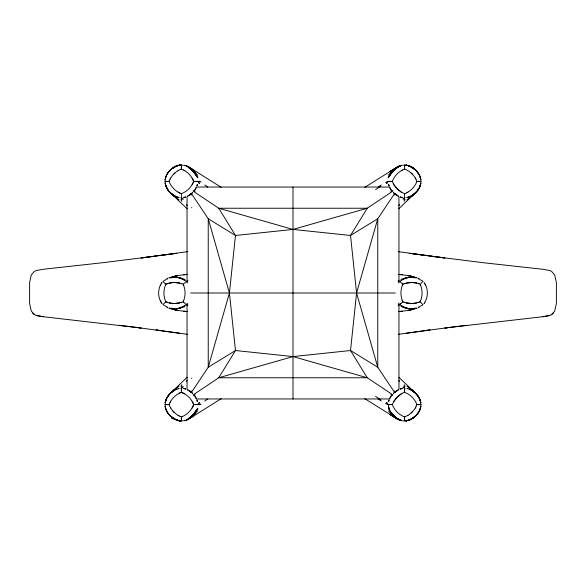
<?xml version="1.0" encoding="UTF-8"?>
<svg xmlns="http://www.w3.org/2000/svg" width="586" height="586" viewBox="0 0 586 586"><rect width="100%" height="100%" fill="white"/><g stroke="black" fill="none" stroke-linecap="round" stroke-linejoin="round"><path stroke-width="0.88" d="M181.382 197.607L181.382 194.537M192.04 184.766A19.829 18.012 -45 0 1 189.322 188.37A18.378 16.694 -45 0 1 187.879 189.776A19.829 18.012 -45 0 1 184.766 192.04A19.463 17.675 -45 0 1 183.638 192.677C182.839 193.065 180.935 193.885 181.382 193.922M181.184 169.164L181.382 168.468L181.382 168.841M181.382 167.992L181.382 167.493M181.382 419.693L181.382 417.95M181.382 417.159L183.638 415.913A19.463 17.675 -45 0 0 184.766 415.276A19.829 18.012 -45 0 0 187.879 413.005A18.378 16.694 -45 0 0 189.322 411.606A19.829 18.012 -45 0 0 192.04 408.002M180.276 392.774L181.382 392.078M181.382 391.463L181.382 388.445M181.382 166.907L181.382 167.926M181.382 165.875L181.382 165.208M181.382 388.972L181.382 390.247M404.618 168.321L404.618 165.047M404.618 420.953L404.618 419.093M404.618 419.613L404.618 417.679M404.618 391.463L404.618 388.393M404.618 194.501L404.618 197.555M404.618 168.468L404.618 169.098L406.874 170.087A19.463 17.675 45 0 1 408.002 170.724A19.829 18.012 45 0 1 415.401 178.115M404.618 166.695L404.618 165.252M408.002 415.276A19.463 17.675 -45 0 1 406.867 415.906L404.655 416.888L404.618 417.532M401.359 393.88A18.877 17.14 -45 0 0 400.714 394.275L397.147 397.147L394.275 400.714A18.877 17.14 -45 0 0 393.88 401.359L397.147 397.147L401.359 393.88A19.287 17.521 -45 0 1 401.864 393.587L404.618 392.027M404.618 390.481L404.618 389.038M165.091 180.232C165.948 172.614 172.621 165.955 180.232 165.091M420.909 405.768C420.294 411.76 415.95 416.983 410.618 419.561M197.731 404.538L199.496 402.392M388.269 181.477L386.504 183.608M165.04 404.516L165.567 403.944M420.96 181.499L420.433 182.056M165.127 179.917C166.072 172.489 173.031 166.446 179.858 165.127M165.135 179.851C166.19 172.313 172.833 165.984 180.327 164.966M420.865 406.149L419.554 410.618L415.848 415.862L410.61 419.561L406.076 420.895L409.892 419.876M420.873 406.083C419.788 413.379 413.416 419.613 406.142 420.689M165.149 402.941L166.468 398.531L170.145 393.374L175.382 389.675L179.148 388.445L178.334 388.635M420.851 183.059L419.532 187.469L415.855 192.626L410.618 196.325L406.852 197.555L410.574 196.361M165.318 401.908L165.127 403.043C165.75 398.092 169.068 393.975 172.877 390.972L170.182 393.345M417.913 190.172L419.561 187.388L420.873 182.957C419.95 190.904 412.581 195.255 406.948 199.848M160.359 285.17C157.678 290.949 158.074 298.318 161.978 303.46L161.26 302.471M424.74 302.471L424.066 303.409C428.476 297.461 428.469 288.546 424.066 282.591M393.323 183.638L392.334 181.382L393.323 179.126A19.463 17.675 -45 0 1 393.96 177.998A19.829 18.012 -45 0 1 396.231 174.892A18.378 16.694 -45 0 1 397.63 173.441A19.829 18.012 -45 0 1 401.234 170.724M408.002 192.04A19.829 18.012 -45 0 0 411.606 189.322A18.378 16.694 -45 0 0 413.005 187.879A19.829 18.012 -45 0 0 415.276 184.766A19.463 17.675 -45 0 0 415.906 183.638L416.902 181.382L415.913 179.126M177.998 192.04A19.829 18.012 45 0 1 174.394 189.322A18.378 16.694 45 0 1 172.995 187.879A19.829 18.012 45 0 1 170.724 184.766A19.463 17.675 45 0 1 170.094 183.638L169.098 181.382L170.087 179.126M193.541 181.741L193.226 180.276M170.724 408.002A19.463 17.675 45 0 1 170.094 406.867L169.098 404.618L170.087 402.362M193.226 405.724L193.666 404.618L193.248 403.556M404.655 416.888L402.362 415.913A19.419 17.639 45 0 1 401.242 415.262A19.829 18.012 45 0 1 398.121 413.005A18.378 16.694 45 0 1 396.678 411.606A19.829 18.012 45 0 1 393.96 408.002A19.463 17.683 45 0 1 393.323 406.874L392.334 404.618L393.323 402.362A19.499 17.727 -45 0 1 393.895 401.366M415.913 406.874L416.902 404.618L415.913 402.362A19.463 17.683 45 0 0 415.284 401.227A19.829 18.012 45 0 0 412.559 397.63A18.378 16.694 45 0 0 411.108 396.224A19.829 18.012 45 0 0 408.002 393.96A19.419 17.639 45 0 0 406.86 393.345L404.655 392.342M169.361 302.94A19.463 17.683 0 0 1 168.116 302.581L165.823 301.687L164.93 299.395A19.419 17.683 -89.7 0 1 164.549 298.149A19.829 18.012 90 0 1 163.948 293.674A18.378 16.694 90 0 1 163.985 291.66A19.829 18.012 90 0 1 164.578 287.858A19.463 17.675 90 0 1 164.93 286.613L165.823 284.313L167.86 283.499M420.755 300.325L421.07 299.395A19.463 17.675 90 0 0 421.422 298.142A19.829 18.012 90 0 0 422.015 294.34A18.378 16.694 90 0 0 422.052 292.326A19.829 18.012 90 0 0 421.422 287.858A19.419 17.683 -89.7 0 0 421.092 286.598L420.177 284.313L419.4 283.961M183.718 300.464L184.092 299.395A19.463 17.683 90 0 0 184.092 286.605L183.718 285.536M402.26 285.594L402.809 284.313L404.845 283.499M183.696 300.515L183.191 301.687L182.07 302.171M402.208 285.726L401.908 286.605A19.463 17.683 90 0 0 401.908 299.395L402.377 300.721M169.164 181.184L169.42 180.539M193.556 404.933L193.424 405.278M420.623 300.669L419.4 302.032M169.222 404.259L169.398 403.82M166.475 398.597L165.406 401.571L168.05 395.85M419.525 187.403L420.594 184.429M184.414 420.418C190.706 421.993 205.898 395.96 192.691 415.371L193.182 414.947L190.216 417.4L192.076 415.877M401.586 165.582C395.294 164.007 380.102 190.04 393.309 170.629L392.818 171.053L395.784 168.6L393.924 170.123M193.475 181.909L193.248 182.444M192.677 183.638L193.182 182.598M193.109 182.751L192.919 183.169M193.109 405.988L192.677 406.874M193.072 406.069L192.86 406.516M190.443 392.481L191.292 390.862M394.708 195.138L395.557 193.519M160.308 285.228L161.978 282.54L161.26 283.529M194.779 412.969L196.244 410.544M389.756 175.456L391.221 173.031M182.18 386.093L181.389 388.218L183.477 386.819M403.82 199.907L404.618 197.76L402.868 198.903M466.749 325.289L444.847 328.006L542.68 316.733L549.573 315.532L551.536 314.667L554.7 311.093L556.385 303.416L556.385 282.584L554.7 274.907L551.536 271.333L549.573 270.468L542.68 269.267L482.981 262.675L429.934 256.031M191.585 392.159L208.235 367.254L229.426 293L235.477 235.477L218.746 208.235L193.087 191.08M394.415 193.841L377.765 218.746L356.574 293L350.523 350.523L367.254 377.765L392.913 394.92M168.087 395.828L170.145 393.382L179.052 386.152M417.95 190.15L412.661 195.299M388.196 175.339L390.43 172.863M197.804 410.661L195.57 413.137M183.799 283.712L187.886 280.306M402.223 302.266L400.582 303.914M165.413 302.098L165.823 301.687M183.447 284.056L182.1 283.836M402.472 302.017L402.838 301.702L405.102 302.581A19.463 17.683 0 0 0 406.347 302.94M180.935 388.445L181.828 387.507M404.172 198.493L405.065 197.555M400.092 304.398L400.824 303.673M166.124 306.529L162.967 304.581L165.208 302.295M422.894 281.28L420.792 283.705M183.191 284.313L183.667 285.411M174.145 389.668L171.742 392.012L187.212 377.216M186.311 381.405L187.315 380.424M399.689 204.595L398.685 205.576M411.855 196.332L414.258 193.988L398.788 208.784M165.208 283.697L162.967 281.456L166.124 279.471M186.004 281.5L187.879 281.881M422.799 304.808L422.843 304.346M422.667 304.932L419.876 306.529M173.573 390.232L170.782 392.854M412.427 195.768L415.569 192.86M394.576 392.283L393.353 393.374L398.59 389.668L395.828 391.28M191.424 193.717L192.648 192.626L187.41 196.332L190.172 194.72M392.847 170.694L397.447 167.662M391.214 172.13L396.041 168.402M188.553 418.338L194.786 413.87M551.536 314.667L553.462 312.99M170.431 393.14L173.339 390.701M413.379 194.713L415.855 192.618M415.855 415.701L410.588 419.393M184.927 305.57L181.565 307.518L177.748 308.624L181.565 307.518L185.22 305.335M400.78 280.665L404.435 278.482L408.252 277.376L404.435 278.482L401.073 280.43M378.182 187.051L381.259 184.978M207.818 398.949L204.741 401.022M192.369 416.009L189.959 417.598M392.913 191.08L367.254 208.235L293 229.426L235.477 235.477L208.235 218.746L191.585 193.841M193.087 394.92L218.746 377.765L293 356.574L350.523 350.523L377.765 367.254L394.415 392.159M390.723 172.218L392.217 171.266M193.783 414.734L195.277 413.782M395.279 169.017L396.627 168.167M189.373 417.833L190.721 416.983M186.678 420.001L193.695 415.957L188.091 419.298L184.502 420.755M364.8 187.322L395.623 168.006L401.498 165.245M221.2 398.678L192.347 416.8M172.621 168.233L175.412 166.607M172.687 168.021L175.602 166.336L172.628 168.05M190.267 418.06L188.897 418.851L189.227 418.675M183.66 306.456L177.734 308.624L180.884 307.833M402.34 279.544L408.266 277.376L405.116 278.167M385.471 182.4L388.254 181.389M390.862 191.292L392.481 190.443M193.519 395.557L195.138 394.708M402.362 170.087L404.655 169.112M406.874 192.677L404.618 193.973M180.173 392.818L179.126 393.323A19.463 17.675 -45 0 0 177.998 393.96A19.829 18.012 -45 0 0 174.892 396.231A18.378 16.694 -45 0 0 173.441 397.63A19.829 18.012 -45 0 0 170.724 401.234M420.14 301.702L420.587 302.098M179.484 393.14L179.931 392.928M398.114 305.694L399.974 304.515L398.121 304.119M200.068 403.849L197.746 404.611M413.372 417.95L408.684 420.36L405.68 421.026L406.442 420.931M180.276 169.537L180.942 169.259M180.173 169.581L179.126 170.087A19.463 17.675 -45 0 0 177.998 170.724M182.319 416.536L181.953 416.69M175.382 166.439C177.009 165.604 180.495 164.893 177.324 165.633M180.583 392.635L181.067 392.444M408.684 420.36L409.087 420.184L407.592 420.623L410.61 419.561M166.6 283.968L167.266 283.712M166.798 278.665L167.904 278.204M418.096 307.796L419.202 307.335M403.849 283.858L404.252 283.712M184.964 306.588L178.005 308.602M401.036 279.412L407.995 277.398M175.426 389.639L176.891 389.045M420.506 181.492L420.946 181.418L417.767 181.382M165.494 404.508L165.076 404.589L166.79 404.618M181.777 302.281L181.155 302.501M176.108 166.124L178.342 165.399M402.487 165.303L404.611 165.032M183.513 420.697L181.389 420.968M418.734 302.288L419.085 302.164L418.14 302.501M181.345 169.112L183.638 170.087M181.382 193.666L180.276 193.226M166.798 279.229L167.296 279.068M419.202 306.771L418.704 306.932M181.345 392.342L181.785 392.474M169.596 277.654L170.665 277.317M415.335 308.683L416.404 308.346M169.237 277.691L177.77 275.574L187.066 274.38M416.763 308.309L408.23 310.426L398.934 311.62M181.389 165.032L183.513 165.303M404.596 420.968L402.487 420.697M399.857 281.463L402.626 284.129M399.791 281.478L398.121 281.881M169.361 283.067L174.511 282.43L179.653 283.067L173.837 282.445A19.316 17.543 0 0 0 172.504 282.533L169.361 283.067A19.419 17.646 0 0 0 168.123 283.441M180.891 302.559A19.419 17.639 0 0 1 179.646 302.911L174.511 303.57L169.361 302.933L172.504 303.467M405.109 283.441A19.419 17.639 0 0 1 406.354 283.089L411.489 282.43L416.639 283.067L413.496 282.533M416.639 302.933L411.489 303.57L406.347 302.933L412.163 303.555A19.316 17.543 0 0 0 413.496 303.467L416.639 302.933A19.419 17.646 0 0 0 417.877 302.559M179.653 302.933L173.837 303.555M406.347 283.067L412.163 282.445M187.879 304.119L186.048 304.544L186.348 304.764M165.494 181.492L165.076 181.411L168.336 181.382M171.031 278.086L171.464 277.984M414.536 308.016L414.969 307.914M418.389 404.618L420.938 404.618L420.506 404.508M173.244 276.541L177.77 275.574L174.569 276.248M412.756 309.459L408.23 310.426L411.431 309.752M183.865 197.482L185.952 196.933L183.696 197.533M168.936 277.881L172.687 277.127L172.042 277.251M417.064 308.119L413.313 308.873L413.958 308.749M402.135 388.518L400.048 389.067L402.304 388.467M178.723 165.494L179.858 165.311M173.925 277.478L174.474 277.368M411.526 308.632L412.075 308.522M175.646 277.149L176.906 276.922M410.354 308.851L409.094 309.078M542.68 316.733L549.573 315.532M187.615 251.65L141.153 257.994L176.43 253.335L159.817 255.496M398.385 334.35L429.934 329.969L406.274 333.236M426.183 330.504L449.03 327.508M156.066 256.031L103.019 262.675L43.32 269.267L36.427 270.468L34.464 271.333L31.3 274.907L29.615 282.584L29.615 303.416L31.3 311.093L34.464 314.667L36.427 315.532L43.32 316.733L141.153 328.006L119.251 325.289M171.288 277.376L174.591 277.112M414.712 308.624L411.409 308.888M180.81 164.93L179.572 165.069L180.063 165.018M186.839 274.409L183.718 274.746L187.007 274.402M399.161 311.591L402.282 311.254L398.993 311.598M405.768 420.909L406.149 420.873M407.233 277.471L410.5 277.193M175.5 308.807L178.767 308.529M420.873 404.596L419.21 404.618M196.083 404.618L195.519 404.618M193.922 181.382L194.303 181.382M193.922 404.618L197.709 404.582L196.735 404.611M168.841 404.618L169.098 404.618M392.334 181.382L391.697 181.382M416.902 181.382L417.532 181.382M390.137 181.382L388.328 181.411L391.558 181.382M194.515 181.382L197.709 181.418L195.863 181.382M165.062 181.382L166.79 181.382M196.178 187.044L389.822 187.044M190.604 293L395.396 293M196.178 398.956L389.822 398.956M168.336 404.618L165.062 404.618M391.726 404.618L392.334 404.618M417.481 404.618L416.902 404.618M391.558 404.618L388.291 404.618L389.434 404.611M194.083 181.382L193.666 181.382M168.687 181.382L169.098 181.382M419.21 181.382L420.924 181.411M417.767 404.618L418.507 404.618M390.481 404.618L389.917 404.618M178.005 277.398L184.964 279.412M407.995 308.602L401.036 306.588M411.482 277.105L414.72 277.376M171.288 308.624L174.518 308.895M411.409 277.112L414.639 277.383M171.361 308.617L174.591 308.888M175.5 277.193L178.767 277.471M407.233 308.529L410.5 308.807M398.934 274.38L408.23 275.574L416.763 277.691M187.066 311.62L177.77 310.426L169.237 308.309M180.063 420.982C158.117 413.284 186.575 423.436 178.334 420.594C171.581 418.851 165.86 412.786 165.091 405.768M406.442 165.069L405.68 164.974L410.544 166.409L415.855 170.145L419.561 175.382L420.909 180.232M398.993 274.402L402.282 274.746L399.161 274.409M187.007 311.598L183.718 311.254L186.839 311.591M405.768 165.091C413.262 165.933 419.803 172.401 420.865 179.851M179.851 420.873L180.232 420.909M180.81 421.07L179.572 420.931L180.327 421.034M184.927 280.43L181.565 278.482L177.734 277.376L180.884 278.167L177.822 277.383L180.884 278.167L185.22 280.665M401.073 305.57L404.435 307.518L408.266 308.624L405.116 307.833L408.178 308.617L405.116 307.833L400.78 305.335M426.183 255.496L409.57 253.335L444.847 257.994L398.385 251.65M136.97 327.508L187.615 334.35M179.726 333.236L156.066 329.969L159.817 330.504M406.142 165.311L407.277 165.494M179.858 420.689C172.584 419.62 166.212 413.379 165.127 406.083M36.427 315.532L43.32 316.733M409.094 276.922L410.354 277.149M176.906 309.078L175.646 308.851M411.526 277.368L412.075 277.478M173.925 308.522L174.474 308.632M402.304 197.533L400.048 196.933L402.135 197.482M413.958 277.251L413.313 277.127L417.064 277.881M172.042 308.749L172.687 308.873L168.936 308.119M183.696 388.467L185.952 389.067L183.865 388.518M197.746 181.389L200.068 182.151M388.254 404.611L385.471 403.6M411.431 276.248L408.23 275.574L412.756 276.541M174.569 309.752L177.77 310.426L173.244 309.459M414.536 277.984L414.969 278.086M171.031 307.914L171.464 308.016M407.666 388.635L406.852 388.445L410.618 389.675L415.818 393.345L419.532 398.531L420.851 402.941M405.16 307.811L408.252 308.624L402.34 306.456M180.84 278.189L177.748 277.376L183.66 279.544M401.571 420.433L397.901 419.056M410.61 166.439L407.658 165.399L413.379 168.05L412.031 167.178M184.502 165.245L187.842 166.563L193.695 170.043L188.897 167.149L190.267 167.94M401.498 420.755L398.158 419.437L391.111 415.225M407.592 165.377L409.087 165.816L408.684 165.64M184.414 165.582C190.706 164.007 205.898 190.04 192.691 170.629L193.182 171.053L190.216 168.6L192.076 170.123M176.913 420.184L178.554 420.682L175.39 419.561M415.335 277.317L416.404 277.654M169.596 308.346L170.665 308.683M416.639 283.06A19.463 17.683 0 0 1 417.884 283.419L419.137 283.858L418.734 283.712M179.653 283.06A19.463 17.683 0 0 1 180.898 283.419L181.777 283.719M418.704 279.068L419.202 279.229M167.296 306.932L166.798 306.771M422.689 304.434L420.792 302.303M404.582 193.658L401.871 192.413A19.279 17.514 45 0 1 401.359 192.12L397.147 188.853L393.88 184.641A19.499 17.763 44.7 0 1 393.301 183.645M406.142 165.127C412.969 166.446 419.928 172.489 420.873 179.917M404.252 302.288L403.901 302.164M181.067 193.556L180.678 193.402M180.942 416.741L179.126 415.913M167.266 302.288L166.644 302.054M419.876 279.471L422.85 281.243M181.865 392.51L183.638 393.323M165.845 185.923L165.127 182.913C166.131 190.011 172.123 196.083 179.089 197.519C172.452 196.237 166.124 190.098 165.149 183.059M409.109 389.045C414.573 391.126 419.115 395.828 420.594 401.535M182.18 392.635L182.444 392.752M418.096 278.204L419.202 278.665M166.798 307.335L167.904 307.796M180.583 416.602L180.224 416.441M165.406 184.429L168.087 190.172M420.682 401.945L420.873 403.087L420.125 400.055M396.986 418.096L397.711 418.419M182.781 392.898L183.396 393.199M180.012 193.109L179.126 192.677M179.931 193.072L179.484 192.86M398.114 280.306L400.143 281.654M187.886 305.694L186.502 304.867M186.678 165.999L189.227 167.325M188.553 167.662L194.786 172.13M193.519 190.443L195.138 191.292M390.862 394.708L392.481 395.557M396.275 417.737L392.371 414.991M172.833 418.045L175.602 419.664M410.588 166.607L415.855 170.299M395.828 194.72L398.59 196.332L393.353 192.626L394.576 193.717M175.382 196.325L170.145 192.618M410.618 389.675L413.379 391.287M190.172 391.28L187.41 389.668L192.648 393.374L191.424 392.283M175.412 419.393L170.145 415.701M392.305 415.957L400.765 420.543L395.733 418.06L397.103 418.851L364.8 398.678M397.205 418.668L392.283 414.551M192.347 169.2L221.2 187.322M389.771 414.361L393.653 416.8M189.373 168.167L190.721 169.017M193.783 171.266L195.277 172.218M390.723 413.782L392.217 414.734M189.959 168.402L193.153 170.694M204.741 184.978L207.818 187.051M381.259 401.022L378.182 398.949M172.621 417.95C168.775 415.159 165.743 410.933 165.135 406.149M179.052 199.848L170.174 192.669L168.05 190.15M415.569 393.14L413.123 390.972L417.95 395.85M402.868 387.097L404.618 388.24L403.82 386.093M406.948 386.152L413.342 391.258M173.339 195.299L172.658 194.742M183.477 199.181L181.411 197.746L182.18 199.907M393.089 415.115L391.016 412.72L395.557 417.137M412.661 390.701L415.855 393.374M32.538 312.99L34.464 314.667M170.431 192.86L187.212 208.784M420.433 403.944L420.96 404.516M165.567 182.056L165.04 181.499M415.218 392.854L398.788 377.216M165.413 283.902L165.823 284.313M412.427 390.232L414.258 392.012L411.855 389.668M173.573 195.768L171.742 193.988L174.145 196.332M183.374 301.871L185.909 304.398M398.685 380.424L399.689 381.405M187.315 205.576L186.311 204.595M183.565 302.054L183.191 301.687M402.809 284.313L402.435 283.946M404.172 387.507L405.065 388.445M197.731 181.477L199.496 183.608M386.504 402.392L388.269 404.538M390.415 413.123L388.481 410.998M180.935 197.555L181.828 198.493M195.57 172.863L197.804 175.339M391.294 413.277L389.36 409.819L388.328 405.717L389.36 409.76L388.643 407.607M194.779 173.031L196.244 175.456M391.221 412.969L389.023 408.852M417.913 395.828L420.594 401.571M424.945 283.858L425.692 285.228M160.308 300.772L161.055 302.142M394.708 390.862L395.557 392.481M190.443 193.519L191.292 195.138M192.677 179.126L193.182 180.173M192.677 402.362L193.182 403.41M402.809 301.687L402.208 300.274M192.86 179.484L193.072 179.931M192.919 402.831L193.102 403.219M193.365 180.583L193.556 181.067M420.455 284.913L420.623 285.331M181.382 418.074L181.382 419.305M398.956 197.094L398.956 282.95M398.956 303.05L398.956 388.906M293 187.044L293 398.956M187.044 197.094L187.044 282.95M187.044 303.05L187.044 388.906M181.382 165.047L181.382 167.677M181.382 419.613L181.382 420.953M179.118 415.935A19.419 17.683 45.3 0 1 177.983 415.298M177.998 415.276A19.829 18.012 45 0 1 170.599 407.885M174.394 412.559A18.378 16.694 45 0 1 172.995 411.108M415.935 406.882A19.419 17.683 -44.7 0 1 415.298 408.017M415.276 408.002A19.829 18.012 -45 0 1 407.885 415.401M412.559 411.606A18.378 16.694 -45 0 1 411.108 413.005M380.805 399.864A49.495 2.132 37.1 0 1 375.597 396.348M200.932 404.15A49.524 2.637 -38.6 0 1 199.006 404.684M192.699 406.882A19.419 17.683 -44.7 0 1 192.061 408.017M170.065 402.355A19.419 17.683 -44.7 0 1 170.702 401.22M191.878 378.138A59.889 1.34 -45 0 1 191.534 378.468M403.388 387.632A60.475 1.839 46.2 0 1 403.549 387.917M183.645 393.301A19.419 17.683 45.3 0 1 184.78 393.938M192.098 401.285A19.419 17.683 45.3 0 1 192.721 402.421M184.766 393.96A19.829 18.012 45 0 1 188.37 396.678A18.378 16.694 45 0 1 189.776 398.121A19.829 18.012 45 0 1 192.04 401.234M170.065 179.118A19.419 17.683 -44.7 0 1 170.702 177.983M170.724 177.998A19.829 18.012 -45 0 1 178.115 170.599M173.441 174.394A18.378 16.694 -45 0 1 174.892 172.995M173.837 303.614A19.316 17.602 -0.1 0 1 172.496 303.526M181.85 201.313A50.279 3.985 37.5 0 1 181.396 199.299M179.118 192.699A19.419 17.683 45.3 0 1 177.983 192.061M183.645 170.065A19.419 17.683 45.3 0 1 184.78 170.702M192.098 178.056A19.419 17.683 45.3 0 1 192.721 179.184M184.766 170.724A19.829 18.012 45 0 1 188.37 173.441A18.378 16.694 45 0 1 189.776 174.892A19.829 18.012 45 0 1 192.04 177.998M199.145 183.301A54.432 0.418 44.5 0 1 198.757 182.883M192.699 183.645A19.419 17.683 -44.7 0 1 192.061 184.78M181.396 386.701A50.279 3.985 -37.5 0 1 181.85 384.687M198.757 403.117A54.432 0.418 -44.5 0 1 199.145 402.699M412.163 282.386A19.316 17.602 -0.1 0 1 413.504 282.474M404.15 384.687A50.279 3.985 37.5 0 1 404.604 386.701M386.855 402.699A54.432 0.418 44.5 0 1 387.243 403.117M415.298 177.983A19.419 17.683 44.7 0 1 415.935 179.118M411.108 172.995A18.378 16.694 45 0 1 412.559 174.394M404.604 199.299A50.279 3.985 -37.5 0 1 404.15 201.313M408.017 192.061A19.419 17.683 -45.3 0 1 406.882 192.699M401.322 170.658A19.463 17.675 -45 0 1 402.465 170.028M387.243 182.883A54.432 0.418 -44.5 0 1 386.855 183.301M393.88 184.641A18.899 17.162 45 0 0 394.275 185.286L397.147 188.853L400.714 191.725A18.891 17.155 45 0 0 401.359 192.12M375.597 189.652A49.495 2.132 -37.1 0 1 380.805 186.136M199.006 181.316A49.524 2.637 38.6 0 1 200.932 181.85M191.534 207.532A59.889 1.34 45 0 1 191.878 207.862M403.549 198.083A60.475 1.839 -46.2 0 1 403.388 198.368M197.16 185.183L196.947 185.93L197.394 184.436L197.16 185.183M389.053 400.07L388.613 401.564L389.053 400.07M196.354 187.388L194.742 190.15L196.354 187.388M390.415 397.205L389.646 398.612L391.258 395.85L390.415 397.205M235.477 350.523L218.746 377.765L367.254 377.765L293 356.574L235.477 350.523L208.235 367.254L208.235 218.746L229.426 293L235.477 350.523M367.254 208.235L350.523 235.477L356.574 293L377.765 367.254L377.765 218.746L350.523 235.477L293 229.426L218.746 208.235L367.254 208.235M194.713 413.379L190.787 417.496L188.091 419.298L193.27 415.291L190.421 417.752L186.26 420.111L190.15 417.95L194.713 413.379M393.096 170.401L390.95 172.885L395.85 168.05L401.571 165.406L397.909 166.702L389.771 171.639L400.765 165.457L396.773 167.325L399.322 165.999L394.114 169.237L400.077 165.845L395.579 168.248L395.213 168.504L398.612 166.439L392.73 170.709L393.096 170.401M413.342 194.742L410.618 196.325L413.35 194.757M175.382 389.675L172.658 391.258L175.382 389.675M400.077 420.155L394.114 416.763L397.909 419.298L401.571 420.594L398.304 419.459L395.213 417.496L400.077 420.155M187.696 166.541L186.26 165.889L190.15 168.05L194.713 172.621L190.787 168.504L188.091 166.702L193.27 170.709L187.696 166.541M398.612 419.561L395.85 417.95L390.95 413.115L395.579 417.752L398.612 419.561M391.258 190.15L389.646 187.388L391.258 190.15M195.585 397.205L194.742 395.85L196.354 398.612L195.585 397.205M197.394 401.564L196.947 400.07L197.394 401.564M388.84 185.183L388.613 184.436L389.053 185.93L388.84 185.183"/></g></svg>
